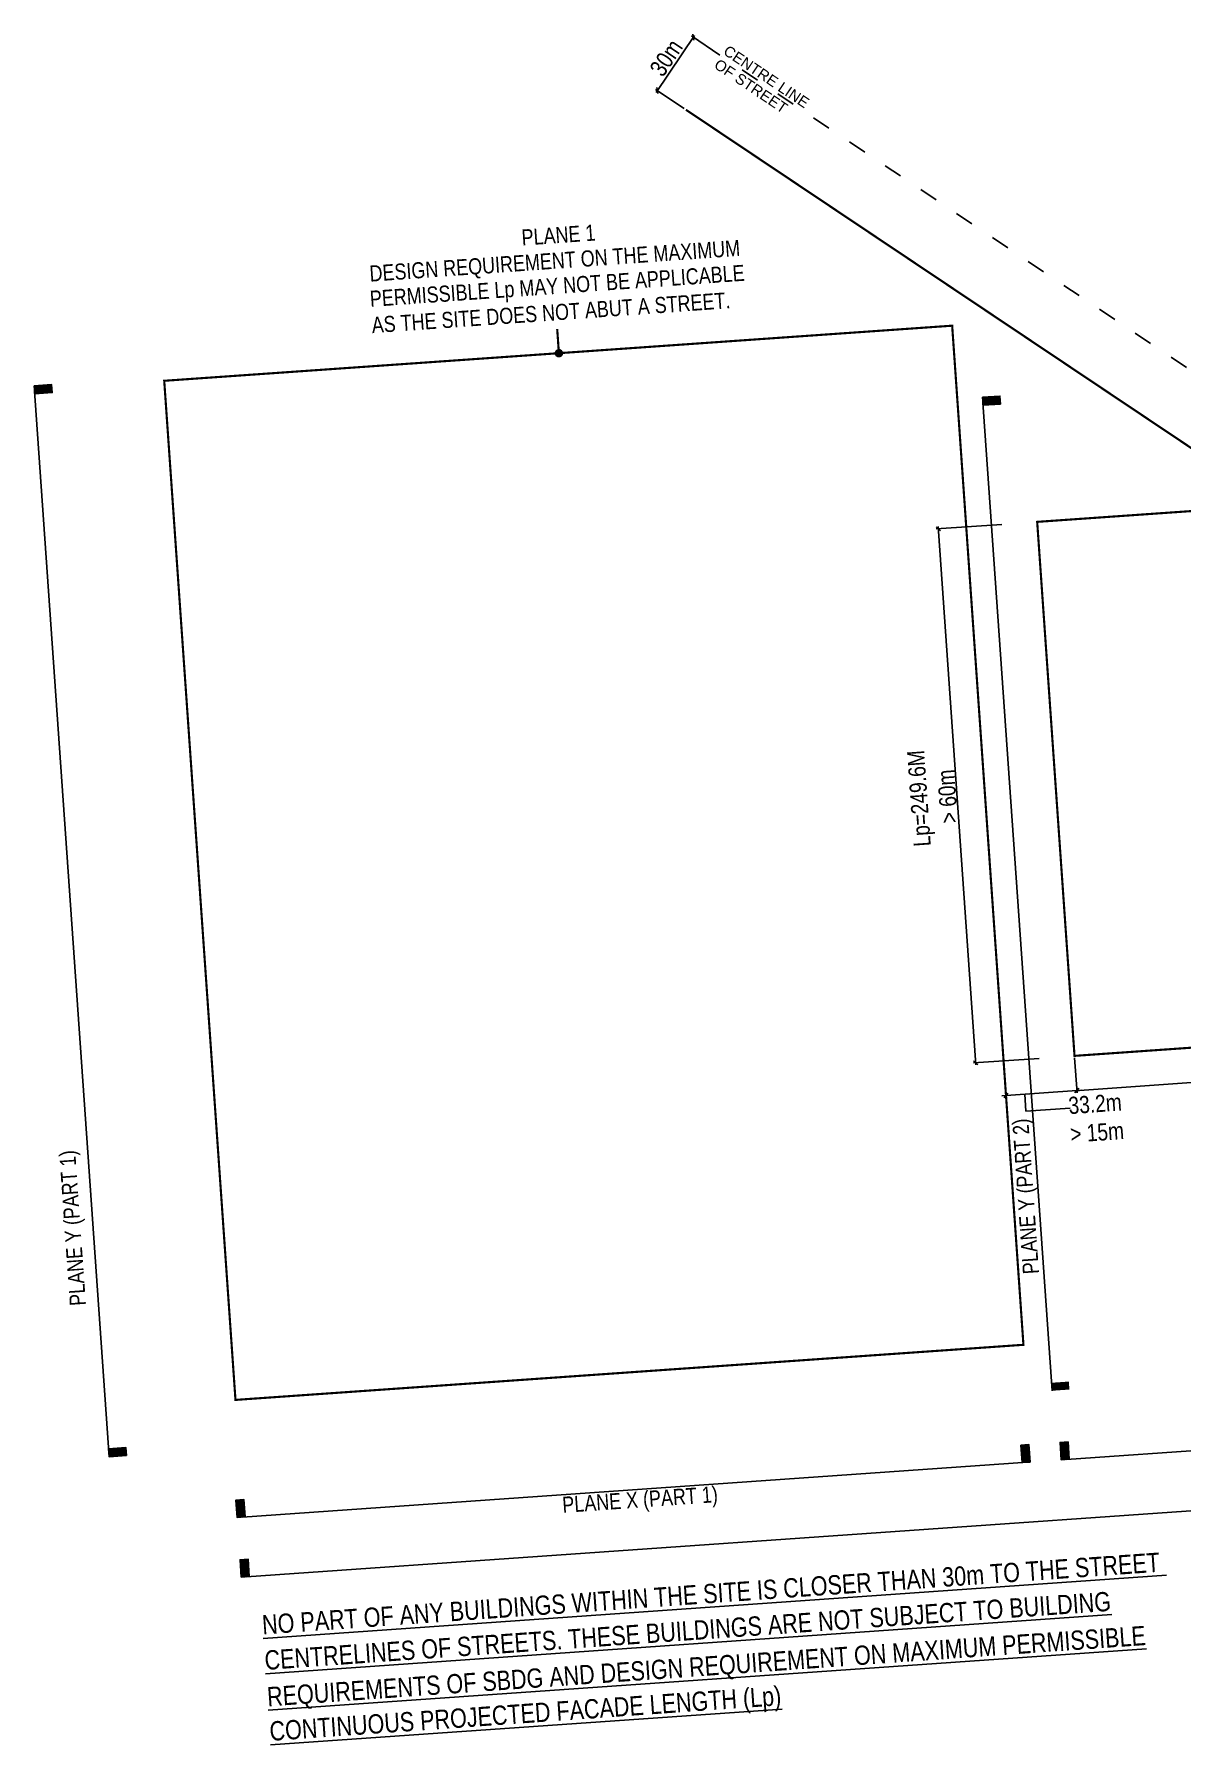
# Model space of a CAD drawing. Header units: metres. Extents: x 833997 to 840297, y 816389 to 819710.
# Drawn here: x 836264 to 836799, y 817766 to 818564 of the extents above; entities that cross this region are included whole.
import ezdxf
from ezdxf.enums import TextEntityAlignment as Align

# ---------------------------------------------------------------- set-up
doc = ezdxf.new("R2010")
doc.units = ezdxf.units.M
doc.header["$LTSCALE"] = 30
for name, pattern in [('11NW24A$0$DGN Style 5', [6.686246, 2.865534, -3.820712]), ('HIDDEN', [0.375, 0.25, -0.125]), ('HIDDEN2', [0.1875, 0.125, -0.0625])]:
    doc.linetypes.add(name, pattern=pattern)
for name, color, linetype in [('AR-DIM_AR_', 4, 'Continuous'), ('AR-TXT-RM_AR_BS_', 4, 'Continuous'), ('AR-TXT_AR_BS', 4, 'Continuous'), ('BIG PLOT', 10, 'HIDDEN'), ('RLP031', 1, 'Continuous')]:
    doc.layers.add(name, color=color, linetype=linetype)
doc.layers.add('SBD-BACK', color=1, linetype='HIDDEN2', lineweight=13)
doc.styles.add('landscape 02$0$Foster01', font='arial.ttf')
doc.styles.get("Standard").update_dxf_attribs({"font": 'arial.ttf', "width": 0.8})
doc.styles.add('Style-Arial', font='arial.ttf', dxfattribs={"width": 0.8, "height": 2.5})
doc.dimstyles.new('DIM-100-2', dxfattribs={"dimscale": 100, "dimtxt": 2, "dimasz": 1, "dimexe": 1, "dimexo": 1, "dimgap": 1, "dimtad": 1, "dimdec": 1, "dimdsep": 46, "dimtxsty": 'Standard', "dimblk": 'OBLIQUE', "dimcen": 1, "dimclrd": 8, "dimclre": 8, "dimclrt": 256, "dimadec": 1, "dimazin": 2, "dimtfac": 1, "dimtdec": 1, "dimtix": 1, "dimtmove": 2, "dimatfit": 1, "dimfxl": 1, "dimtolj": 1, "dimtzin": 0, "dimarcsym": 0})

# ---------------------------------------------------------------- blocks, each defined once
blk = doc.blocks.new('_Oblique')
at = {"color": 0, "linetype": 'ByBlock', "lineweight": -2}
blk.add_line((0.5, 0.5), (-0.5, -0.5), dxfattribs=at)
blk = doc.blocks.new('*D11')
at = {"layer": 'AR-DIM_AR_', "color": 8, "lineweight": -2, "transparency": 16777216}
for p, q in [((836716.11, 818084.13), (836717.25, 818067.85)), ((836749.2, 818086.45), (836750.33, 818070.17)), ((836717.18, 818068.85), (836715.18, 818068.71)), ((836750.26, 818071.17), (836717.18, 818068.85)), ((836750.26, 818071.17), (836752.26, 818071.3))]:
    blk.add_line(p, q, dxfattribs=at)
at = {"layer": 'Defpoints', "color": 0, "transparency": 16777216}
for p in [(836716.04, 818085.13), (836749.13, 818087.44), (836717.18, 818068.85)]:
    blk.add_point(p, dxfattribs=at)
at = {"layer": 'AR-DIM_AR_', "color": 8, "lineweight": -2, "transparency": 16777216, "xscale": 2, "yscale": 2, "zscale": 2}
for p, rotation in [((836717.18, 818068.85), 4.000301785217477), ((836750.26, 818071.17), 184.0003017852175)]:
    blk.add_blockref('_Oblique', p, dxfattribs=dict(at, rotation=rotation))
at = {"layer": 'AR-DIM_AR_', "transparency": 16777216, "insert": (836759.18, 818058.31), "char_height": 4, "attachment_point": 5, "rotation": 4.0003}
blk.add_mtext('\\A1;{\\H2x;33.2m\\P> 15m}', dxfattribs=at)
blk = doc.blocks.new('*D13')
at = {"layer": 'AR-DIM_AR_', "color": 8, "lineweight": -2, "transparency": 16777216}
for p, q in [((837324.54, 818146.05), (837327.03, 818110.5)), ((836749.27, 818071.1), (837327.96, 818111.57)), ((836749.19, 818086.48), (836750.33, 818070.17))]:
    blk.add_line(p, q, dxfattribs=at)
at = {"layer": 'Defpoints', "color": 0, "transparency": 16777216}
for p in [(837324.47, 818147.04), (837326.96, 818111.5), (836749.12, 818087.47)]:
    blk.add_point(p, dxfattribs=at)
at = {"layer": 'AR-DIM_AR_', "color": 8, "lineweight": -2, "transparency": 16777216, "xscale": 2, "yscale": 2, "zscale": 2}
for p, rotation in [((837326.96, 818111.5), 4.000572122868927), ((836750.26, 818071.17), 184.0005721228689)]:
    blk.add_blockref('_Oblique', p, dxfattribs=dict(at, rotation=rotation))
at = {"layer": 'AR-DIM_AR_', "transparency": 16777216, "insert": (837015.44, 818073.54), "char_height": 4, "attachment_point": 5, "rotation": 4.00057}
blk.add_mtext('\\A1;{\\H2x;Lp=578.1m\\P>60m}', dxfattribs=at)
blk = doc.blocks.new('*D15')
at = {"layer": 'AR-DIM_AR_', "color": 8, "lineweight": -2, "transparency": 16777216}
for p, q in [((836554.04, 818536.71), (836571.89, 818563.27)), ((836583.77, 818554.08), (836570.5, 818562.99)), ((836567.03, 818529.18), (836553.77, 818538.1))]:
    blk.add_line(p, q, dxfattribs=at)
at = {"layer": 'Defpoints', "color": 0, "transparency": 16777216}
for p in [(836571.33, 818562.44), (836584.6, 818553.52), (836567.86, 818528.62)]:
    blk.add_point(p, dxfattribs=at)
at = {"layer": 'AR-DIM_AR_', "color": 8, "lineweight": -2, "transparency": 16777216, "xscale": 2, "yscale": 2, "zscale": 2}
for p, rotation in [((836571.33, 818562.44), 56.09440720742821), ((836554.6, 818537.54), 236.0944072074282)]:
    blk.add_blockref('_Oblique', p, dxfattribs=dict(at, rotation=rotation))
at = {"layer": 'AR-DIM_AR_', "transparency": 16777216, "insert": (836558.74, 818552.82), "char_height": 4, "attachment_point": 5, "rotation": 56.09441}
blk.add_mtext('\\A1;{\\H2x;30m}', dxfattribs=at)
blk = doc.blocks.new('*D34')
at = {"layer": 'AR-DIM_AR_', "color": 8, "lineweight": -2, "transparency": 16777216}
for p, q in [((836715.18, 818335.24), (836684.64, 818333.1)), ((836685.57, 818334.17), (836703.12, 818083.14)), ((836732.6, 818086.2), (836702.05, 818084.06))]:
    blk.add_line(p, q, dxfattribs=at)
at = {"layer": 'Defpoints', "color": 0, "transparency": 16777216}
for p in [(836716.18, 818335.31), (836703.05, 818084.13), (836733.59, 818086.27)]:
    blk.add_point(p, dxfattribs=at)
at = {"layer": 'AR-DIM_AR_', "color": 8, "lineweight": -2, "transparency": 16777216, "xscale": 2, "yscale": 2, "zscale": 2}
for p, rotation in [((836685.64, 818333.17), 94.00057212286892), ((836703.05, 818084.13), 274.0005721228689)]:
    blk.add_blockref('_Oblique', p, dxfattribs=dict(at, rotation=rotation))
at = {"layer": 'AR-DIM_AR_', "transparency": 16777216, "insert": (836683.27, 818207.88), "char_height": 4, "attachment_point": 5, "rotation": 94.00057}
blk.add_mtext('\\A1;{\\H2x;Lp=249.6M\\P> 60m}', dxfattribs=at)

msp = doc.modelspace()

# ---------------------------------------------------------------- hatches: boundary and pattern name
at = {"layer": 'AR-TXT-RM_AR_BS_'}
h = msp.add_hatch(color=256, dxfattribs=at)
h.dxf.hatch_style = 1
edge = h.paths.add_edge_path()
edge.add_arc((836508.66, 818415.06), 2, 0, 360)
at = {"layer": 'RLP031'}
for points in [[(836264.23, 818396.1), (836263.97, 818399.82), (836272.08, 818400.39), (836272.34, 818396.67)], [(836706.5, 818390.79), (836706.24, 818394.51), (836714.35, 818395.08), (836714.61, 818391.36)], [(836738.38, 817934.9), (836738.64, 817931.18), (836746.75, 817931.74), (836746.49, 817935.46)], [(836746.67, 817899.2), (836742.95, 817898.94), (836742.39, 817907.06), (836746.11, 817907.32)], [(836298.63, 817904.14), (836298.89, 817900.42), (836307, 817900.99), (836306.74, 817904.71)], [(836728.46, 817897.93), (836724.74, 817897.67), (836724.17, 817905.78), (836727.89, 817906.04)], [(836362.32, 817872.33), (836358.6, 817872.07), (836358.03, 817880.18), (836361.75, 817880.44)], [(836364.26, 817844.54), (836360.54, 817844.28), (836359.97, 817852.39), (836363.69, 817852.65)]]:
    msp.add_hatch(color=256, dxfattribs=at).paths.add_polyline_path(points)

# ---------------------------------------------------------------- linework, layer by layer
at = {"color": 2, "linetype": '11NW24A$0$DGN Style 5', "ltscale": 0.1}
msp.add_lwpolyline([(837722.42, 818184.1), (837716.16, 818217.64, -0.017078), (837708.57, 818263.77, -0.057928), (837709.72, 818308.13), (837710.64, 818319.15, 0.019101), (837713.57, 818348.45, -0.006539), (837713.8, 818373.58), (837713.03, 818388.61), (837582.82, 818380.34), (837502.6, 818371.61), (837201.43, 818351.01), (837012.7, 818347.03, 0.001503), (836992.32, 818346.07, -0.03133), (836963.28, 818345.12, -0.010731), (836938.04, 818345.5, -0.02175), (836907.64, 818348.82, -0.059046), (836880.94, 818356.53, 0.004449), (836869.89, 818362.54, -0.000306), (836851.3, 818374.96), (836584.6, 818553.52)], format="xyb", dxfattribs=at)
at = {"layer": 'AR-DIM_AR_', "color": 8}
msp.add_lwpolyline([(836725.95, 818069.46), (836726.5, 818061.6), (836747.15, 818063.04)], dxfattribs=at)
at = {"layer": 'AR-TXT-RM_AR_BS_', "linetype": 'HIDDEN', "const_width": 1}
for points in [[(836324.6, 818402.19), (836692.07, 818427.89), (836725.31, 817952.61), (836357.83, 817926.91)], [(836731.72, 818336.4), (837308.43, 818376.73), (837325.85, 818127.69), (836749.13, 818087.36)]]:
    msp.add_lwpolyline(points, close=True, dxfattribs=at)
at = {"layer": 'AR-TXT-RM_AR_BS_', "const_width": 1}
msp.add_lwpolyline([(836507.87, 818426.37), (836508.66, 818415.06)], dxfattribs=at)
at = {"layer": 'BIG PLOT', "color": 7, "linetype": 'HIDDEN2', "ltscale": 6, "const_width": 1}
msp.add_lwpolyline([(837692.92, 818178.6), (837686.71, 818211.95, -0.01721), (837678.74, 818260.48, -0.057588), (837679.89, 818311.47), (837680.81, 818322.48, 0.018993), (837683.56, 818349.34, -0.001852), (837683.57, 818356.68), (837585.4, 818350.44), (837505.24, 818341.72), (837202.77, 818321.03), (837013.68, 818317.05, 0.001428), (836994.48, 818316.14, -0.030133), (836962.93, 818315.12, -0.010687), (836936.52, 818315.54, -0.022137), (836902.94, 818319.19, -0.062253), (836867.7, 818329.57, 0.005552), (836854.49, 818336.74, -0.000327), (836834.61, 818350.03), (836567.91, 818528.59)], format="xyb", dxfattribs=at)
at = {"layer": 'RLP031'}
for p, q in [((836264.14, 818397.34, 0), (836298.89, 817900.42)), ((836706.41, 818392.03), (836738.64, 817931.18)), ((836363.02, 817844.45), (837714.48, 817938.96)), ((836745.43, 817899.12), (837341.39, 817940.79)), ((836361.08, 817872.24), (836727.22, 817897.84))]:
    msp.add_line(p, q, dxfattribs=at)
at = {"layer": 'RLP031', "elevation": 0}
for points in [[(836264.23, 818396.1), (836263.97, 818399.82), (836272.08, 818400.39), (836272.34, 818396.67)], [(836298.63, 817904.14), (836298.89, 817900.42), (836307, 817900.99), (836306.74, 817904.71)]]:
    msp.add_lwpolyline(points, close=True, dxfattribs=at)
at = {"layer": 'RLP031'}
for points in [[(836706.5, 818390.79), (836706.24, 818394.51), (836714.35, 818395.08), (836714.61, 818391.36)], [(836746.67, 817899.2), (836742.95, 817898.94), (836742.39, 817907.06), (836746.11, 817907.32)], [(836728.46, 817897.93), (836724.74, 817897.67), (836724.17, 817905.78), (836727.89, 817906.04)], [(836362.32, 817872.33), (836358.6, 817872.07), (836358.03, 817880.18), (836361.75, 817880.44)], [(836364.26, 817844.54), (836360.54, 817844.28), (836359.97, 817852.39), (836363.69, 817852.65)]]:
    msp.add_lwpolyline(points, close=True, dxfattribs=at)

# ---------------------------------------------------------------- texts
at = {"layer": 'AR-TXT-RM_AR_BS_', "style": 'Style-Arial', "width": 0.8}
for s, rotation, p in [('PLANE 1', 4.0003, (836491.52, 818465.22)), ('DESIGN REQUIREMENT ON THE MAXIMUM ', 4.0003, (836420.6, 818448.4)), ('PERMISSIBLE Lp MAY NOT BE APPLICABLE', 4.0003, (836420.77, 818436.64)), ('AS THE SITE DOES NOT ABUT A STREET.', 4.0003, (836421.63, 818424.38)), ('PLANE Y (PART 2)', 94.0003, (836732.61, 817985.83)), ('PLANE Y (PART 1)', 94.0003, (836288.12, 817971.07)), ('PLANE X (PART 1)', 4.0003, (836510.51, 817874.21))]:
    msp.add_text(s, height=7.5, rotation=rotation, dxfattribs=at).set_placement(p)
at = {"layer": 'AR-TXT_AR_BS', "style": 'Style-Arial', "width": 0.8}
for s, p in [('%%UNO PART OF ANY BUILDINGS WITHIN THE SITE IS CLOSER THAN 30m TO THE STREET ', (836370.56, 817817.51)), ('%%UCENTRELINES OF STREETS. THESE BUILDINGS ARE NOT SUBJECT TO BUILDING', (836371.72, 817800.96)), ('%%UREQUIREMENTS OF SBDG AND DESIGN REQUIREMENT ON MAXIMUM PERMISSIBLE', (836372.91, 817783.95)), ('%%UCONTINUOUS PROJECTED FACADE LENGTH (Lp)', (836374.03, 817767.86))]:
    msp.add_text(s, height=9, rotation=4.0003, dxfattribs=at).set_placement(p)
at = {"layer": 'SBD-BACK', "style": 'landscape 02$0$Foster01'}
for s, p in [('CENTRE LINE ', (836606.26, 818543.49)), ('OF STREET', (836598.25, 818539.61))]:
    msp.add_text(s, height=5, rotation=326.10102, dxfattribs=at).set_placement(p, align=Align.MIDDLE)

# ---------------------------------------------------------------- dimensions: what is measured, and where the dimension line sits
at = {"layer": 'AR-DIM_AR_'}
dim = msp.add_aligned_dim(p1=(836567.86, 818528.62), p2=(836584.6, 818553.52), distance=15.98, text='{\\H2x;<>m}', dimstyle='DIM-100-2', override={"dimscale": 1, "dimtxt": 4, "dimasz": 2, "dimdle": 1}, dxfattribs=at)
dim.commit()
dim.dimension.update_dxf_attribs({"geometry": '*D15', "text_midpoint": (836558.74, 818552.82)})
dim = msp.add_linear_dim(base=(836703.05, 818084.13), p1=(836716.18, 818335.31), p2=(836733.59, 818086.27), angle=94.00057, text='{\\H2x;Lp=<>M\\P> 60m}', dimstyle='DIM-100-2', override={"dimscale": 1, "dimtxt": 4, "dimasz": 2, "dimdle": 1}, dxfattribs=at)
dim.commit()
dim.dimension.update_dxf_attribs({"geometry": '*D34', "text_midpoint": (836683.27, 818207.88)})
for base, p1, p2, angle, text, picture, middle in [((837326.96, 818111.5), (836749.12, 818087.47), (837324.47, 818147.04), 4.00057, '{\\H2x;Lp=<>m\\P>60m}', '*D13', (837015.44, 818073.54)), ((836717.18, 818068.85), (836749.13, 818087.44), (836716.04, 818085.13), 4.0003, '{\\H2x;<>m\\P> 15m}', '*D11', (836759.18, 818058.31))]:
    dim = msp.add_linear_dim(base=base, p1=p1, p2=p2, angle=angle, text=text, dimstyle='DIM-100-2', override={"dimscale": 1, "dimtxt": 4, "dimasz": 2, "dimdle": 1}, dxfattribs=at)
    dim.commit()
    dim.dimension.update_dxf_attribs({"geometry": picture, "text_midpoint": middle, "dimtype": 160})

doc.saveas('drawing.dxf')
